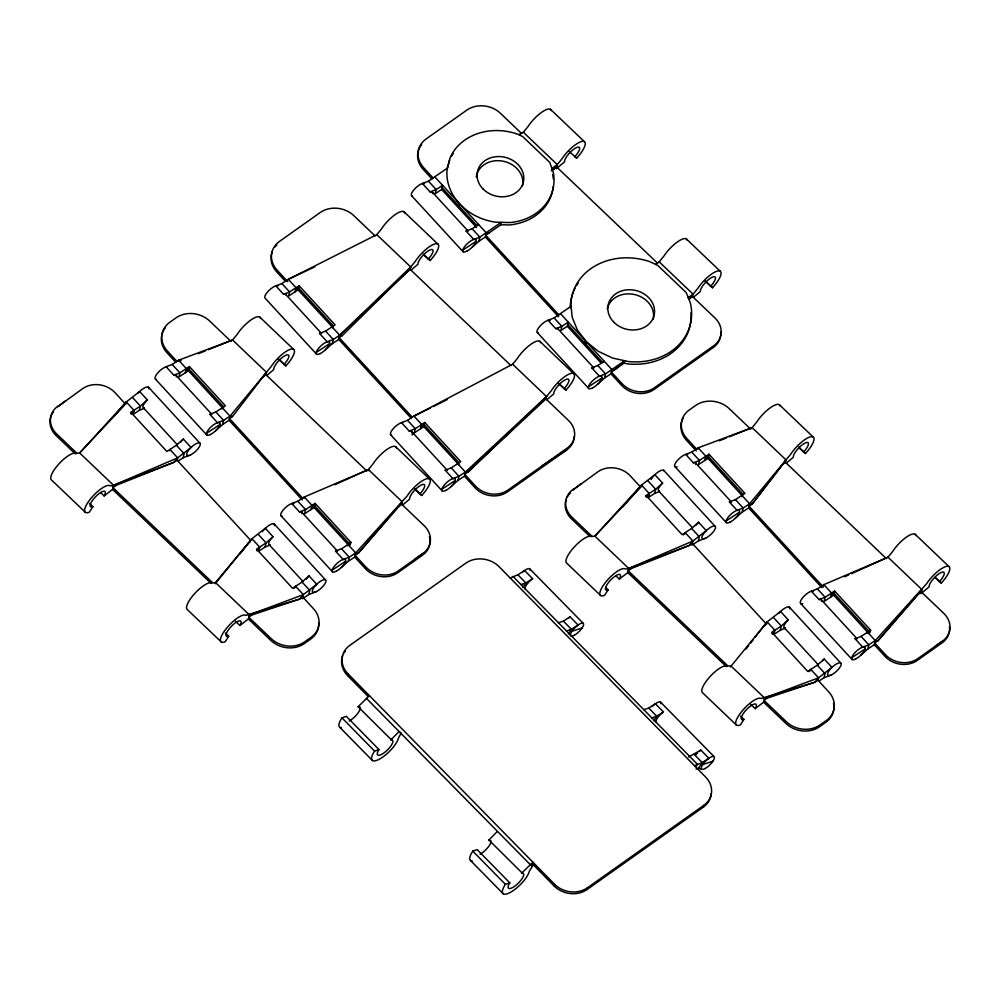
<?xml version="1.0" encoding="UTF-8"?>
<svg xmlns="http://www.w3.org/2000/svg" width="1000" height="1000" viewBox="0 0 1000 1000"><rect width="100%" height="100%" fill="white"/><g stroke="black" fill="none" stroke-linecap="round" stroke-linejoin="round"><path stroke-width="1.5" d="M558.95 314.975L485.737 235.275L500.825 224.737L501.163 222.35L479.85 237.113L473.8 239.462L466.087 231.062L472.137 228.725L478.575 224.5M125.712 404.312L115.037 392.688A22.75 19.25 13.1 0 0 82.613 388.663L57.75 406.725L65.7 400.65M125.988 403.137L126.263 401.925L139.65 391.525L147.35 399.913A8.863 2.963 -42.6 0 0 144.275 408.075M100.725 492.663L104.113 495.9L112.575 489.425L113.537 485.288L177.662 457.863L191.038 447.463L183.337 439.075L176.388 445.25L166.887 451.488L130.9 412.325L140.412 406.087L147.35 399.913M130.9 412.325L130.625 413.537L133.688 411.525M85.412 512.35L51.537 480.025A18.137 5.525 -46.3 0 1 59.275 463.537A18.137 5.525 -46.3 0 1 76.175 453.45L79.65 452.962L126.263 401.925L133.975 410.312L133.012 414.45L139.45 410.225L144.288 408.35M139.45 410.225L140.412 406.087L132.7 397.7M178.337 361.413L178.625 360.213L232.587 339.975L237.288 334.212A18.137 5.525 -46.3 0 1 251.287 319.713A18.137 5.525 -46.3 0 1 260.512 318.337M185.362 372.738L186.325 368.6L178.625 360.213L172.175 364.438L166.125 366.775L173.837 375.163A8.863 2.963 -42.6 0 1 175.062 374.988M169.675 450.688L169.95 449.475L177.662 457.863L177.1 460.25L174.037 462.262L115.862 485.475L112.975 487.675L212.138 582.275M189.4 366.587L179.887 372.825L178.925 376.962L188.438 370.725L189.4 366.587L225.375 405.75L215.863 411.987L209.812 414.325L217.525 422.725L223.575 420.375L230.012 416.15L271.175 366.55A18.137 5.525 -46.3 0 1 292.025 349.012A18.137 5.525 -46.3 0 1 285.887 365.875L278.312 359.137M177.987 461.163L183.137 457.775L184.1 453.638L176.388 445.25M222.025 408.975L222.312 407.762M215.675 430.688L222.613 424.513L223.575 420.375L215.863 411.987M222.613 424.513L229.05 420.288L230.012 416.15L188.438 370.725M215.188 583.75L251.925 538.7L265.312 528.3L273.025 536.7A8.863 2.963 -42.6 0 0 269.938 544.85M302.688 498.237L229.462 418.537L232.525 416.525L266.475 372.312L263.038 376.9L265.925 374.7L266.475 372.312L232.587 339.975L208.287 349.712M295.075 291.85L296.038 287.712L288.325 279.325L281.887 283.55L275.837 285.887L283.55 294.288A8.863 2.963 -42.6 0 1 286.038 295.012M299.1 285.7L289.587 291.938L288.625 296.075L298.137 289.85L299.1 285.7L335.075 324.862L325.575 331.1L319.525 333.45L327.238 341.838L333.275 339.487L339.725 335.275L410.138 269.363L410.7 266.975L415.4 261.212A18.137 5.525 -46.3 0 1 436.238 243.675A18.137 5.525 -46.3 0 1 430.112 260.538L423.663 254.875M251.65 539.913L251.925 538.7L259.637 547.1L258.675 551.237L265.113 547.013L269.95 545.138M235.413 621.175L239.938 625.475L248.4 619.012L249.363 614.875L303.325 594.65L316.712 584.25L309 575.85L302.062 582.038L292.55 588.263L256.575 549.113L266.075 542.875L273.025 536.7M265.113 547.013L266.075 542.875L258.375 534.475M325.375 349.812L332.312 343.638L333.275 339.487L325.575 331.1M332.312 343.638L338.762 339.412L339.725 335.275L410.7 266.975L376.812 234.65L288.325 279.325L314.812 266.837M304 498.2L304.288 496.987L368.413 469.562L373.113 463.8A18.137 5.525 -46.3 0 1 387.113 449.3A18.137 5.525 -46.3 0 1 396.337 447.925M311.038 509.525L312 505.387L304.288 496.987L297.85 501.213L291.8 503.562L299.513 511.95A8.863 2.963 -42.6 0 1 301.95 513.725M295.338 587.463L295.613 586.25L303.325 594.65L302.775 597.038L299.7 599.05L251.688 615.062L248.8 617.263L271.175 638.6A24.4 20.65 13.1 0 0 304.8 641.775L311.075 637.325A24.4 20.65 13.1 0 0 313.45 608.65L302.775 597.038M315.062 503.375L305.55 509.6L304.587 513.75L314.1 507.512L315.062 503.375L351.037 542.525L349.25 544.725M302.362 598.787L308.8 594.562L309.762 590.425L302.062 582.038M347.688 545.75L347.975 544.538M368.125 470.775L368.413 469.562L402.3 501.9L401.737 504.288L398.862 506.488L358.2 553.312L355.125 555.312L365.8 566.938A22.75 19.25 13.1 0 0 398.225 570.962L422.962 553.438A22.75 19.25 13.1 0 0 424.113 525.625L401.737 504.288M341.337 567.475L348.275 561.3L349.237 557.163L355.688 552.938L407 496.138A18.137 5.525 -46.3 0 1 427.85 478.6A18.137 5.525 -46.3 0 1 421.712 495.462L414.137 488.713M348.275 561.3L354.725 557.075L355.688 552.938L314.1 507.512M428.45 181.175L436.163 189.562L435.2 193.7L441.637 189.475L442.6 185.338L436.163 189.562L430.112 191.912L422.4 183.512L428.45 181.175L447.388 168.1M367.975 696.338L347.625 675.625L348.038 673.863A23.763 20.113 13.1 0 1 349.8 645.375L465.863 563.138A23.763 20.113 13.1 0 1 499.188 566.775L705.625 777.062A23.55 19.925 13.1 0 1 703.863 805.3L703.462 807.05L587.075 889.513A23.55 19.925 13.1 0 1 554.062 885.9L532.5 863.95M458.837 206L459.387 203.612M411.987 434.925L414.3 432.863L415.262 428.725L424.762 422.488L460.75 461.65L451.238 467.887L445.188 470.225L452.9 478.612L458.95 476.275L465.387 472.05L546.512 396.562L551.225 390.8A18.137 5.525 -46.3 0 1 572.062 373.263A18.137 5.525 -46.3 0 1 565.938 390.125L558.35 383.375M420.737 428.638L421.7 424.5L413.988 416.112L407.55 420.337L401.5 422.675L409.212 431.062A8.863 2.963 -42.6 0 1 411.662 432.837M414.3 432.863L423.8 426.625L424.762 422.488M471.938 247.425L478.888 241.25L479.85 237.113L472.137 228.725M478.888 241.25L485.325 237.025L486.287 232.887L434.888 176.95M422.962 553.438L415.138 558.987M451.05 486.587L457.987 480.412L458.95 476.275L451.238 467.887M457.987 480.412L464.425 476.188L465.387 472.05L457.675 463.663M518.812 134.625L522.788 136.65L549.75 162.375L553.225 172.075A53.975 45.675 13.1 0 1 509.725 222.575L495.75 222.2A53.975 45.675 13.1 0 1 447.088 169.237L450.125 157.713A53.975 45.675 13.1 0 1 518.812 134.625L523.375 132.262L557.263 164.6L551.9 168.388L551.4 170.9L556.7 166.988L557.263 164.6L561.962 158.837A18.137 5.525 -46.3 0 1 582.812 141.3A18.137 5.525 -46.3 0 1 576.675 158.162L569.1 151.412M545.962 398.95L568.337 420.288A22.75 19.25 13.1 0 1 567.175 448.1L507.925 490.087A22.75 19.25 13.1 0 1 475.513 486.05L464.837 474.438L545.962 398.95L546.512 396.562L512.638 364.225L413.988 416.112L430.55 407.887M554.113 317.95L561.825 326.35L560.862 330.487L567.3 326.262L568.263 322.125L561.825 326.35L555.775 328.688L548.062 320.3L554.113 317.95L571.112 306.25M586.25 341.7L598.25 351.275L612.475 358.013L627.987 361.488A60.888 51.525 13.1 0 0 690.325 302.863L686.188 292.55L657.738 265.413L649.912 261.7A60.888 51.525 13.1 0 0 570.85 303.263L572.075 316.85L577.325 329.963L586.25 341.7L585.7 344.087L583.913 341.737M640.938 487.475L630.262 475.863A22.75 19.25 13.1 0 0 597.85 471.825L572.987 489.9L580.938 483.812M597.612 384.212L604.55 378.038L605.513 373.9L624.587 360.725L624.038 363.113L611.4 372.062L622.075 383.675A22.75 19.25 13.1 0 0 654.488 387.713L713.737 345.725A22.75 19.25 13.1 0 0 714.9 317.913L692.525 296.562L693.088 294.188L697.788 288.412A18.137 5.525 -46.3 0 1 718.625 270.875A18.137 5.525 -46.3 0 1 712.5 287.738L704.912 281M604.55 378.038L610.988 373.812L611.95 369.675L560.55 313.725M641.213 486.3L641.5 485.087L654.875 474.688L662.588 483.088A8.863 2.963 -42.6 0 0 659.5 491.238M554.062 885.9L554.462 884.15L348.038 673.863M615.95 575.825L619.35 579.062L627.8 572.6L628.763 568.462L692.887 541.038L706.275 530.638L698.562 522.238L691.625 528.425L682.113 534.65L646.137 495.5L655.65 489.263L662.588 483.088M646.137 495.5L645.863 496.7L648.925 494.688M600.65 595.525L566.763 563.2A18.137 5.525 -46.3 0 1 574.5 546.712A18.137 5.525 -46.3 0 1 591.4 536.613L594.875 536.125L641.5 485.087L649.2 493.488L648.238 497.625L654.688 493.4L659.525 491.525M654.688 493.4L655.65 489.263L647.938 480.863M587.075 889.513L587.475 887.763L703.863 805.3M697.913 449.062L698.188 447.85L752.163 427.625L756.862 421.863A18.137 5.525 -46.3 0 1 770.863 407.362A18.137 5.525 -46.3 0 1 780.075 405.975M684.9 533.85L685.188 532.638L692.887 541.038L692.337 543.425L689.275 545.438L631.087 568.638L628.212 570.85L727.375 665.45M704.938 460.375L705.9 456.238L698.188 447.85L691.75 452.075L685.7 454.412L693.413 462.812A8.863 2.963 -42.6 0 1 695.863 464.588M708.962 454.225L699.463 460.462L698.5 464.6L708 458.375L708.962 454.225L744.95 493.387L735.438 499.625L729.388 501.975L737.1 510.363L743.15 508.025L749.587 503.8L790.75 454.188A18.137 5.525 -46.3 0 1 811.6 436.65A18.137 5.525 -46.3 0 1 805.462 453.512L799.013 447.85M691.925 545.175L698.375 540.95L699.338 536.812L691.625 528.425M751.875 428.837L752.163 427.625L786.05 459.95L785.487 462.337L782.613 464.538L752.1 504.162L749.038 506.175L823.3 587.013L823.863 584.637L887.987 557.212L892.688 551.45A18.137 5.525 -46.3 0 1 906.675 536.938A18.137 5.525 -46.3 0 1 915.9 535.562M741.6 496.613L741.875 495.4M735.25 518.337L742.188 512.163L743.15 508.025L735.438 499.625M742.188 512.163L748.625 507.938L749.587 503.8L708 458.375M730.425 666.925L767.163 621.875L780.537 611.475L788.25 619.862A8.863 2.963 -42.6 0 0 785.175 628.025M766.875 623.088L767.163 621.875L774.875 630.262L773.913 634.4L780.35 630.175L785.188 628.3M780.35 630.175L781.312 626.038L788.25 619.862M750.65 704.338L755.163 708.65L763.625 702.188L764.587 698.05L818.562 677.812L831.938 667.412L824.225 659.025L817.288 665.2L807.788 671.438L771.8 632.275L781.312 626.038L773.6 617.65M810.562 670.638L810.85 669.425L818.562 677.812L818 680.2L814.938 682.212L766.912 698.225L764.038 700.425L786.4 721.775A24.4 20.65 13.1 0 0 820.037 724.938L826.312 720.5A24.4 20.65 13.1 0 0 828.675 691.825L818 680.2M830.6 597.163L831.562 593.025L823.863 584.637L817.412 588.862L811.375 591.2L819.075 599.587A8.863 2.963 -42.6 0 1 821.525 601.362M834.638 591.013L825.125 597.25L824.163 601.388L833.675 595.15L834.638 591.013L870.612 630.175L870.325 631.388M818.888 681.112L824.038 677.725L825 673.587L817.288 665.2M867.262 633.387L867.55 632.188L870.062 632.562M860.913 655.113L867.85 648.938L868.812 644.8L875.25 640.575L926.575 583.775A18.137 5.525 -46.3 0 1 947.412 566.237A18.137 5.525 -46.3 0 1 941.287 583.1L934.837 577.438M867.85 648.938L874.287 644.712L875.25 640.575L833.675 595.15M921.312 591.925L943.688 613.263A22.75 19.25 13.1 0 1 942.525 641.087L917.788 658.612A22.75 19.25 13.1 0 1 885.375 654.587L874.7 642.962L877.763 640.95L918.438 594.125L921.312 591.925L921.875 589.538L887.987 557.212L851.575 573.638M942.525 641.087L934.712 646.625M447.225 169L449.562 160.1M104.113 495.9L104.65 494.95A10.475 3.2 -46.3 0 0 101.487 492A10.475 3.2 -46.3 0 0 91.487 501.962A10.475 3.2 -46.3 0 0 92.9 506.637L89.362 512.175A18.137 5.525 -46.3 0 1 90.125 499.412A18.137 5.525 -46.3 0 1 110.062 485.775L115.862 485.475M239.938 625.475L240.463 624.525A10.475 3.2 -46.3 0 0 237.312 621.587A10.475 3.2 -46.3 0 0 227.312 631.538A10.475 3.2 -46.3 0 0 228.725 636.225L225.188 641.762A18.137 5.525 -46.3 0 1 225.95 629A18.137 5.525 -46.3 0 1 245.875 615.363L299.7 599.05L303.325 594.65M619.35 579.062L619.875 578.112A10.475 3.2 -46.3 0 0 616.725 575.163A10.475 3.2 -46.3 0 0 606.712 585.125A10.475 3.2 -46.3 0 0 608.125 589.812L604.587 595.337A18.137 5.525 -46.3 0 1 605.35 582.587A18.137 5.525 -46.3 0 1 625.288 568.95L631.087 568.638M755.163 708.65L755.7 707.7A10.475 3.2 -46.3 0 0 752.537 704.75A10.475 3.2 -46.3 0 0 742.537 714.712A10.475 3.2 -46.3 0 0 743.95 719.4L740.413 724.925A18.137 5.525 -46.3 0 1 741.175 712.175A18.137 5.525 -46.3 0 1 761.112 698.538L814.938 682.212L818.562 677.812M522.888 587.5L525.9 582.962L532.6 578.688L524.575 570.513L517.875 574.788L510.163 577.962M568.362 633.837L571.388 629.3L578.075 625.025L570.05 616.85L563.362 621.125L558.462 622.762M653.713 720.763L656.725 716.237L663.425 711.963L655.387 703.775L648.7 708.062L643.8 709.7M688.662 756.963L700.875 750.113L708.9 758.288L702.212 762.562L694.5 765.725M695.913 766.3L697.312 764.2L512.975 576.425M695.987 769.05L698.438 768.238L702.212 762.562L694.188 754.388M410.7 266.975L407.262 271.562L342.238 335.637L339.162 337.65L412.388 417.35M553.825 169.188L557.263 164.6M398.862 506.488L402.3 501.9L358.2 553.312L355.688 552.938M543.088 401.15L546.512 396.562L467.9 472.425L465.387 472.05M693.088 294.188L688.225 297.625L689.65 298.762L693.088 294.188L659.2 261.85L655.6 264.4M782.613 464.538L786.05 459.95L752.1 504.162L749.587 503.8M918.438 594.125L921.875 589.538L877.763 640.95L875.25 640.575M239.988 553.913L251.925 538.7M745.975 649.087L748.75 645.487M750.6 643.088L753.375 639.475M755.212 637.075L767.163 621.875M533.713 864.087L529.288 871.363A18.137 5.8 -44.5 0 1 510.312 892.4A18.137 5.8 -44.5 0 1 505.4 884.362L472.762 851.112L477.188 849.625L509.825 882.875A10.475 3.35 -44.5 0 0 510.425 888.45A10.475 3.35 -44.5 0 0 521.013 880.15A10.475 3.35 -44.5 0 0 522.263 873.125L488.913 840.013L497.2 831.587M376.812 234.65L381.512 228.875A18.137 5.525 -46.3 0 1 395.513 214.375A18.137 5.525 -46.3 0 1 404.725 213M523.375 132.262L528.075 126.5A18.137 5.525 -46.3 0 1 542.075 112A18.137 5.525 -46.3 0 1 551.3 110.625M512.638 364.225L517.337 358.462A18.137 5.525 -46.3 0 1 531.325 343.963A18.137 5.525 -46.3 0 1 540.55 342.587M659.2 261.85L663.9 256.087A18.137 5.525 -46.3 0 1 677.9 241.588A18.137 5.525 -46.3 0 1 687.113 240.2M126.263 401.925L112.475 418.025M132.137 412.55L133.975 410.312M177.662 457.863L174.037 462.262L113.537 485.288L79.65 452.962L124.688 404.975M256.925 550.388L259.637 547.1M293.812 588.45L295.613 586.25M641.5 485.087L622.625 507.05M647.362 495.712L649.2 493.488M683.35 534.875L685.188 532.638M692.887 541.038L689.275 545.438L628.763 568.462L594.875 536.125L639.913 488.15M772.15 633.562L774.875 630.262M809.038 671.625L810.85 669.425M221.238 641.938L187.35 609.612A18.137 5.525 -46.3 0 1 195.087 593.125A18.137 5.525 -46.3 0 1 212 583.038L215.475 582.55L248.312 543.1L250.35 541.763M341.413 727.7A18.137 5.8 -44.5 0 1 341.938 717.85L346.362 716.363L379.012 749.613A10.475 3.35 -44.5 0 0 379.6 755.188A10.475 3.35 -44.5 0 0 390.188 746.888A10.475 3.35 -44.5 0 0 391.438 739.862L358.088 706.75L369.45 695.675M390.737 740L399.012 731.562L401.125 733.062L398.462 738.1A18.137 5.8 -44.5 0 1 379.487 759.137A18.137 5.8 -44.5 0 1 374.575 751.1L341.938 717.85M521.55 873.263L532.913 862.188L531.95 866.338L366.375 698.325M624.587 360.725L614.462 370.05L611.95 369.675M266.725 375.525L273.75 369.613A10.475 3.2 -46.3 0 1 279.938 359.525A10.475 3.2 -46.3 0 1 288.625 355.188A10.475 3.2 -46.3 0 1 283.962 364.525M410.938 270.188L417.962 264.275A10.475 3.2 -46.3 0 1 424.162 254.188A10.475 3.2 -46.3 0 1 432.85 249.85A10.475 3.2 -46.3 0 1 428.175 259.188M556.3 168.738L564.538 161.9A10.475 3.2 -46.3 0 1 570.725 151.8A10.475 3.2 -46.3 0 1 579.412 147.475A10.475 3.2 -46.3 0 1 574.738 156.8M402.537 505.112L409.575 499.2A10.475 3.2 -46.3 0 1 415.763 489.1A10.475 3.2 -46.3 0 1 424.45 484.775A10.475 3.2 -46.3 0 1 419.775 494.1M546.763 399.775L553.787 393.862A10.475 3.2 -46.3 0 1 559.975 383.762A10.475 3.2 -46.3 0 1 568.675 379.438A10.475 3.2 -46.3 0 1 564 388.775M689.65 298.762L692.525 296.562M693.325 297.4L700.35 291.475A10.475 3.2 -46.3 0 1 706.55 281.388A10.475 3.2 -46.3 0 1 715.238 277.05A10.475 3.2 -46.3 0 1 710.562 286.388M786.287 463.162L793.325 457.25A10.475 3.2 -46.3 0 1 799.513 447.163A10.475 3.2 -46.3 0 1 808.2 442.825A10.475 3.2 -46.3 0 1 803.525 452.163M920.913 593.675L929.137 586.838A10.475 3.2 -46.3 0 1 935.325 576.75A10.475 3.2 -46.3 0 1 944.025 572.413A10.475 3.2 -46.3 0 1 939.35 581.75M574.237 436.6A22.75 19.25 13.1 0 1 566.775 449.862L507.512 491.838A22.75 19.25 13.1 0 1 475.1 487.812L464.425 476.188M295.475 290.1L298.55 288.087L333.5 326.138M185.775 370.988L188.837 368.975L223.787 407.013M131.375 414.038L133.412 412.7M462.75 250.087L476.25 241.238M316.188 352.463L329.675 343.612M206.475 433.35L219.975 424.487M421.15 426.887L424.212 424.875L459.162 462.912M311.712 506.587L314.775 504.575M311.438 507.762L314.513 505.75L350.487 544.913M257.038 550.825L259.088 549.487M597.8 365.5L605.513 373.9L599.462 376.238L591.75 367.85L597.8 365.5L604.25 361.275M341.538 548.763L349.237 557.163L343.2 559.5L335.487 551.112L341.538 548.763L351.037 542.525M588.413 386.863L601.912 378.013M441.85 489.237L455.35 480.387M332.15 570.125L345.637 561.275M646.6 497.212L648.65 495.875M705.35 458.625L708.413 456.613L743.363 494.663M726.05 520.988L739.55 512.137M763.538 626.275L765.588 624.925M831.287 594.237L834.35 592.225M772.275 633.987L774.312 632.65M831.012 595.413L834.075 593.4L869.025 631.438M861.1 636.413L868.812 644.8L862.763 647.138L855.062 638.75L861.1 636.413L870.612 630.175M851.712 657.763L865.212 648.913M542.075 465.887L566.775 449.862M433.312 406.512L447.113 399.663M334.8 484.725L368.413 469.562M844.575 576.788L848.775 574.9M198.287 353.713L205.425 350.85M719.287 440.788L726.438 437.925M729.287 436.775L752.163 427.625M283.55 294.288L289.587 291.938L281.887 283.55M173.837 375.163L179.887 372.825L172.175 364.438M183.137 457.775L189.188 455.438M409.212 431.062L415.262 428.725L407.55 420.337M299.513 511.95L305.55 509.6L297.85 501.213M308.8 594.562L314.85 592.212M693.413 462.812L699.463 460.462L691.75 452.075M698.375 540.95L704.412 538.6M819.075 599.587L825.125 597.25L817.412 588.862M824.038 677.725L830.088 675.387M521 584.6L525.9 582.962L517.875 574.788M566.487 630.938L571.388 629.3L563.362 621.125M571.875 631.337L582.137 627.913M374.575 751.1L379.012 749.613M651.825 717.875L656.725 716.237L648.7 708.062M702.7 764.6L712.962 761.175M505.4 884.362L509.825 882.875M358.088 706.75L358.8 706.612A10.475 3.35 -44.5 0 1 359.762 706.875M488.913 840.013L489.625 839.887M500.825 224.737L509.162 224.963A53.975 45.675 13.1 0 0 553.263 186.5M251.688 615.062L249.363 614.875L215.475 582.55M766.912 698.225L764.587 698.05L730.7 665.713L727.225 666.2A18.137 5.525 -46.3 0 0 710.325 676.287A18.137 5.525 -46.3 0 0 702.588 692.775L736.475 725.113M486.287 232.887L488.8 233.263M296.038 287.712L298.55 288.087M342.238 335.637L339.725 335.275L332.013 326.875M178.625 360.213L181.125 360.588M186.325 368.6L188.837 368.975M705.9 456.238L708.413 456.613M421.7 424.5L424.212 424.875M230.012 416.15L232.525 416.525M312 505.387L314.513 505.75M831.562 593.025L834.075 593.4M624.038 363.113L627.438 363.862A60.888 51.525 13.1 0 0 690.962 312.8M698.438 768.238L701.625 769.2M550.525 109.338L584.412 141.675M686.35 238.925L720.238 271.25M574.412 156L576.675 158.162M705.725 281.275L712.5 287.738M521.7 133.588L500.45 113.312A24.4 20.65 13.1 0 0 466.812 110.138L426.025 139.037A24.4 20.65 13.1 0 0 423.663 167.712L433.363 178.275M556.7 166.988L657.525 263.175M779.312 404.7L813.2 437.025M915.138 534.288L949.025 566.613M798.688 447.05L805.462 453.512M935.638 577.712L941.287 583.1M750.487 428.938L729.237 408.663A24.4 20.65 13.1 0 0 695.6 405.5L689.325 409.938A24.4 20.65 13.1 0 0 686.963 438.612L696.663 449.175M785.487 462.337L886.3 558.525M403.963 211.713L437.85 244.05M539.788 341.3L573.675 373.638M423.338 254.062L430.112 260.538M559.163 383.65L565.938 390.125M375.138 235.963L353.888 215.688A24.4 20.65 13.1 0 0 320.25 212.512L279.462 241.412A24.4 20.65 13.1 0 0 277.087 270.087L287.775 281.712M410.138 269.363L510.95 365.55M592.087 536.375L571.95 517.175A22.75 19.25 13.1 0 1 573.112 489.35M589.438 536L571.55 518.925A22.75 19.25 13.1 0 1 566.25 499.325M627.8 572.6L726.375 666.65M763.625 702.188L786 723.525A24.4 20.65 13.1 0 0 819.625 726.7L825.9 722.25A24.4 20.65 13.1 0 0 833.512 703.425M605.875 587.65L608.125 589.812M740.562 716.162L743.95 719.4M259.738 317.05L293.625 349.387M395.562 446.637L429.45 478.975M279.113 359.4L285.887 365.875M414.938 488.988L421.712 495.462M230.912 341.3L209.662 321.025A24.4 20.65 13.1 0 0 176.038 317.85L169.762 322.3A24.4 20.65 13.1 0 0 167.387 350.975L177.087 361.538M265.925 374.7L366.725 470.875M76.862 453.212L56.725 434A22.75 19.25 13.1 0 1 57.875 406.188M75.325 453.9L56.312 435.75A22.75 19.25 13.1 0 1 53.562 411.637M112.575 489.425L211.15 583.475M248.4 619.012L270.763 640.362A24.4 20.65 13.1 0 0 304.4 643.525L310.675 639.075A24.4 20.65 13.1 0 0 318.663 622.925M89.513 503.413L92.9 506.637M225.338 632.987L228.725 636.225M529.7 568.8L583.212 623.312M660.525 702.062L714.038 756.575M339.738 727.262L372.388 760.512M470.562 860.525L503.212 893.775M696.263 450.938L686.55 440.375A24.4 20.65 13.1 0 1 683.35 417.675M748.625 507.938L821.85 587.638M874.287 644.712L884.963 656.338A22.75 19.25 13.1 0 0 917.387 660.362L942.125 642.837A22.75 19.25 13.1 0 0 949.5 626.975M695.487 462.875L731.462 502.038A8.863 2.963 -42.6 0 0 729.388 501.975M821.162 599.65L857.138 638.812M442.05 187.725L477.013 225.787M567.712 324.513L602.688 362.575M431.987 178.975L423.25 169.462A24.4 20.65 13.1 0 1 421.587 144.562M441.637 189.475L476.587 227.525M485.325 237.025L558.55 316.725M567.3 326.262L601.225 363.188M610.988 373.812L621.663 385.438A22.75 19.25 13.1 0 0 654.087 389.462L713.337 347.475A22.75 19.25 13.1 0 0 720.713 331.625M432.188 191.975L468.162 231.137A8.863 2.963 -42.6 0 0 466.087 231.062M557.85 328.75L593.837 367.912M675.025 466.75L726.425 522.7M800.688 603.538L852.087 659.475M411.725 195.85L463.113 251.788M537.388 332.625L588.787 388.575M663.7 470.325L715.1 526.275M789.362 607.112L840.763 663.05M658.65 490.988L692.575 527.913M784.325 627.775L818.238 664.688M692.337 543.425L766.612 624.263M298.137 289.85L333.088 327.887M423.8 426.625L458.75 464.663M285.425 281.35L276.688 271.85A24.4 20.65 13.1 0 1 272.312 251.537M338.762 339.412L410.938 417.962M285.625 294.35L321.6 333.512A8.863 2.963 -42.6 0 0 319.525 333.45M411.287 431.125L447.262 470.288A8.863 2.963 -42.6 0 0 445.188 470.225M316.55 354.175L265.15 298.225A8.863 2.963 -42.6 0 1 269.088 290.325A8.863 2.963 -42.6 0 1 277.913 285.963M390.825 435.012L442.225 490.95M175.712 362.238L166.975 352.725A24.4 20.65 13.1 0 1 165.312 327.825M229.05 420.288L302.275 499.988M354.725 557.075L365.4 568.688A22.75 19.25 13.1 0 0 397.812 572.725L422.55 555.188A22.75 19.25 13.1 0 0 429.425 536.75M301.588 512.013L337.562 551.175A8.863 2.963 -42.6 0 0 335.487 551.112M155.45 379.113L206.85 435.05M281.112 515.887L332.512 571.838M148.475 387.163L199.862 443.1M274.137 523.938L325.538 579.888M143.425 407.825L177.338 444.75M269.088 544.6L303.012 581.525M177.1 460.25L250.325 539.95M570.475 307.738L570.288 305.65A60.888 51.525 13.1 0 1 573.175 292.512M855.062 638.75A8.863 2.963 -42.6 0 1 856.287 638.562M677.1 466.812A8.863 2.963 -42.6 0 1 677.387 460.487A8.863 2.963 -42.6 0 1 687.775 454.487M802.763 603.6A8.863 2.963 -42.6 0 1 803.05 597.275A8.863 2.963 -42.6 0 1 813.45 591.263M567.337 496.975A22.75 19.25 13.1 0 1 570.6 492.837M822.663 660.675A8.863 2.963 -42.6 0 1 824.225 659.025M695.7 525.55A8.863 2.963 -42.6 0 1 698.562 522.238M778.975 613.125A8.863 2.963 -42.6 0 1 786.562 607.3A8.863 2.963 -42.6 0 1 789.737 608.825M651.087 479.55A8.863 2.963 -42.6 0 1 658.388 471.863A8.863 2.963 -42.6 0 1 664.112 471M391.675 435.262A8.863 2.963 -42.6 0 1 393.188 428.75A8.863 2.963 -42.6 0 1 402.725 422.488M275.025 246.938A24.4 20.65 13.1 0 1 276.887 244.938M262.45 531.613A8.863 2.963 -42.6 0 1 270.538 524.487A8.863 2.963 -42.6 0 1 274.5 525.65M180.475 442.375A8.863 2.963 -42.6 0 1 183.337 439.075M138.075 393.175A8.863 2.963 -42.6 0 1 145.662 387.35A8.863 2.963 -42.6 0 1 148.837 388.875M306.137 579.163A8.863 2.963 -42.6 0 1 309 575.85M209.812 414.325A8.863 2.963 -42.6 0 1 211.9 414.387L175.912 375.238A8.863 2.963 -42.6 0 1 176.287 376.938M156.3 379.363A8.863 2.963 -42.6 0 1 157.812 372.85A8.863 2.963 -42.6 0 1 167.362 366.587M281.962 516.138A8.863 2.963 -42.6 0 1 284.237 508.8A8.863 2.963 -42.6 0 1 293.875 503.625M573.737 291.137A60.888 51.525 13.1 0 1 575.025 288.4M576.5 285.738A60.888 51.525 13.1 0 1 578.15 283.175M451.6 156.075A53.975 45.675 13.1 0 1 453.237 153.488M552.663 174.462A53.975 45.675 13.1 0 1 553.325 178.975M430.112 191.912A8.863 2.963 -42.6 0 1 432.562 193.675M412.575 196.1A8.863 2.963 -42.6 0 1 414.837 188.762A8.863 2.963 -42.6 0 1 424.475 183.575M538.237 332.875A8.863 2.963 -42.6 0 1 540.513 325.538A8.863 2.963 -42.6 0 1 550.15 320.363M591.75 367.85A8.863 2.963 -42.6 0 1 592.987 367.663M555.775 328.688A8.863 2.963 -42.6 0 1 558.275 329.425M476.275 176.975A23.55 19.925 13.1 0 1 503.013 161.188A23.55 19.925 13.1 0 1 522.475 185.95M607.25 308.863A23.55 19.925 13.1 0 1 634.513 294.538A23.55 19.925 13.1 0 1 653.213 319.137M491.062 840.9A10.475 3.35 -44.5 0 1 480.037 854.275M524.925 588.962A8.863 2.837 -44.5 0 1 532.6 578.688M655.75 722.225A8.863 2.837 -44.5 0 1 663.425 711.963M522.837 571.875A8.863 2.837 -44.5 0 1 530.05 570.487M568.325 618.2A8.863 2.837 -44.5 0 1 570.05 616.85M651.975 706.712A8.863 2.837 -44.5 0 1 660.863 703.75M695.938 754.737A8.863 2.837 -44.5 0 1 697.463 753.05M699.137 751.462A8.863 2.837 -44.5 0 1 700.875 750.113M711.175 793.675A23.55 19.925 13.1 0 1 703.462 807.05M347.625 675.625A23.763 20.113 13.1 0 1 342.738 655.487M343.888 653.1A23.763 20.113 13.1 0 1 345.387 650.888M472.238 860.962A18.137 5.8 -44.5 0 1 472.762 851.112M360.238 707.638A10.475 3.35 -44.5 0 1 349.212 721.012M587.475 887.763A23.55 19.925 13.1 0 1 554.462 884.15M855.688 658.938A8.863 2.963 -42.6 0 0 865.263 647.875A8.863 2.963 -42.6 0 0 854.45 653.213A8.863 2.963 -42.6 0 0 855.688 658.938M730.013 522.15A8.863 2.963 -42.6 0 0 739.587 511.1A8.863 2.963 -42.6 0 0 728.787 516.438A8.863 2.963 -42.6 0 0 730.013 522.15M831.6 674.775A8.863 2.963 -42.6 0 0 841.175 663.725A8.863 2.963 -42.6 0 0 830.375 669.062A8.863 2.963 -42.6 0 0 831.6 674.775M705.938 538A8.863 2.963 -42.6 0 0 715.512 526.938A8.863 2.963 -42.6 0 0 704.7 532.288A8.863 2.963 -42.6 0 0 705.938 538M445.812 490.412A8.863 2.963 -42.6 0 0 455.387 479.35A8.863 2.963 -42.6 0 0 444.588 484.688A8.863 2.963 -42.6 0 0 445.812 490.412M320.15 353.625A8.863 2.963 -42.6 0 0 329.725 342.575A8.863 2.963 -42.6 0 0 318.913 347.912A8.863 2.963 -42.6 0 0 320.15 353.625M316.375 591.613A8.863 2.963 -42.6 0 0 325.95 580.55A8.863 2.963 -42.6 0 0 315.138 585.9A8.863 2.963 -42.6 0 0 316.375 591.613M190.712 454.825A8.863 2.963 -42.6 0 0 200.287 443.775A8.863 2.963 -42.6 0 0 189.475 449.113A8.863 2.963 -42.6 0 0 190.712 454.825M336.112 571.287A8.863 2.963 -42.6 0 0 345.688 560.237A8.863 2.963 -42.6 0 0 334.875 565.575A8.863 2.963 -42.6 0 0 336.112 571.287M210.45 434.513A8.863 2.963 -42.6 0 0 220.025 423.45A8.863 2.963 -42.6 0 0 209.213 428.787A8.863 2.963 -42.6 0 0 210.45 434.513M592.388 388.025A8.863 2.963 -42.6 0 0 601.962 376.975A8.863 2.963 -42.6 0 0 591.15 382.312A8.863 2.963 -42.6 0 0 592.388 388.025M466.712 251.25A8.863 2.963 -42.6 0 0 476.287 240.188A8.863 2.963 -42.6 0 0 465.487 245.538A8.863 2.963 -42.6 0 0 466.712 251.25M483.075 188.988A23.55 19.925 13.1 0 0 522.675 184.3A23.55 19.925 13.1 0 0 495.613 156.725A23.55 19.925 13.1 0 0 483.075 188.988M613.812 322.175A23.55 19.925 13.1 0 0 653.425 317.488A23.55 19.925 13.1 0 0 626.35 289.913A23.55 19.925 13.1 0 0 613.812 322.175M574.275 635.275A8.863 2.837 -44.5 0 0 583.6 623.95A8.863 2.837 -44.5 0 0 573.138 629.65A8.863 2.837 -44.5 0 0 574.275 635.275M705.1 768.538A8.863 2.837 -44.5 0 0 714.425 757.212A8.863 2.837 -44.5 0 0 703.962 762.913A8.863 2.837 -44.5 0 0 705.1 768.538"/></g></svg>
